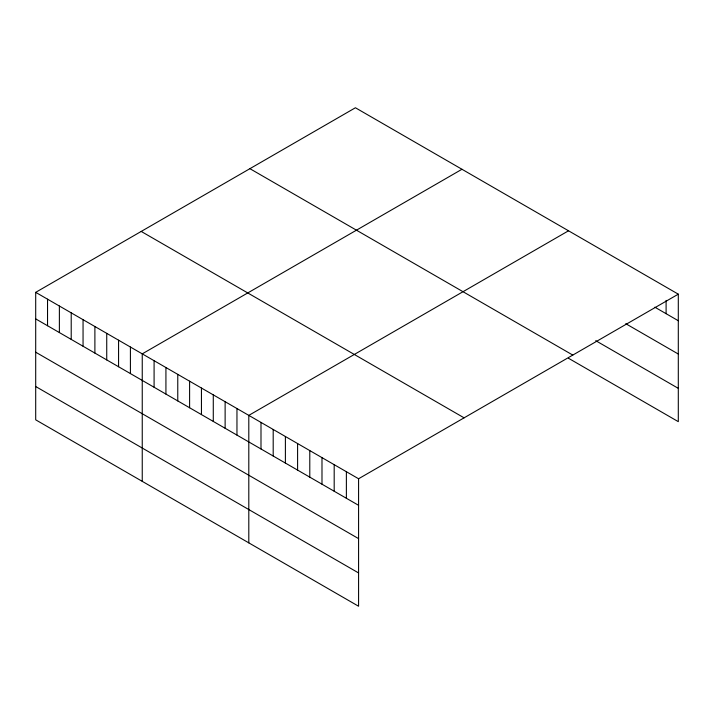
<?xml version="1.0" encoding="UTF-8"?>
<svg xmlns="http://www.w3.org/2000/svg" width="714" height="714" viewBox="0 0 714 714"><rect width="100%" height="100%" fill="white"/><g stroke="black" fill="none" stroke-linecap="round" stroke-linejoin="round"><path stroke-width="1.07" d="M35.7 292.347L358.58 478.755L358.58 606.24L35.7 419.832L35.7 292.347L355.42 107.76L678.3 294.168L678.3 421.653L568.522 358.276M461.967 169.272L142.247 353.858L142.247 481.343M568.522 230.792L248.802 415.378L248.802 542.863M358.58 478.755L678.3 294.168M654.845 307.181L678.3 320.729M625.759 323.692L678.3 354.028M595.735 340.676L678.3 388.345M249.909 168.674L572.789 355.081M141.211 231.434L464.091 417.842M35.7 318.899L358.58 505.316M35.7 352.207L358.58 538.624M35.7 386.524L358.58 572.94M666.1 300.407L666.1 313.678M346.379 471.713L346.379 498.274M334.188 464.671L334.188 491.232M321.987 457.629L321.987 484.19M309.787 450.588L309.787 477.148M297.595 443.546L297.595 470.107M285.395 436.504L285.395 463.056M273.194 429.462L273.194 456.014M260.994 422.42L260.994 448.972M236.959 408.542L236.959 435.103M225.124 401.705L225.124 428.266M213.281 394.869L213.281 421.43M201.446 388.041L201.446 414.593M189.603 381.205L189.603 407.756M177.768 374.368L177.768 400.92M165.925 367.531L165.925 394.083M154.09 360.695L154.09 387.256M130.412 347.031L130.412 373.583M118.569 340.194L118.569 366.746M106.734 333.358L106.734 359.91M94.891 326.521L94.891 353.073M83.056 319.685L83.056 346.245M71.213 312.848L71.213 339.409M59.378 306.02L59.378 332.572M47.535 299.184L47.535 325.736"/></g></svg>
